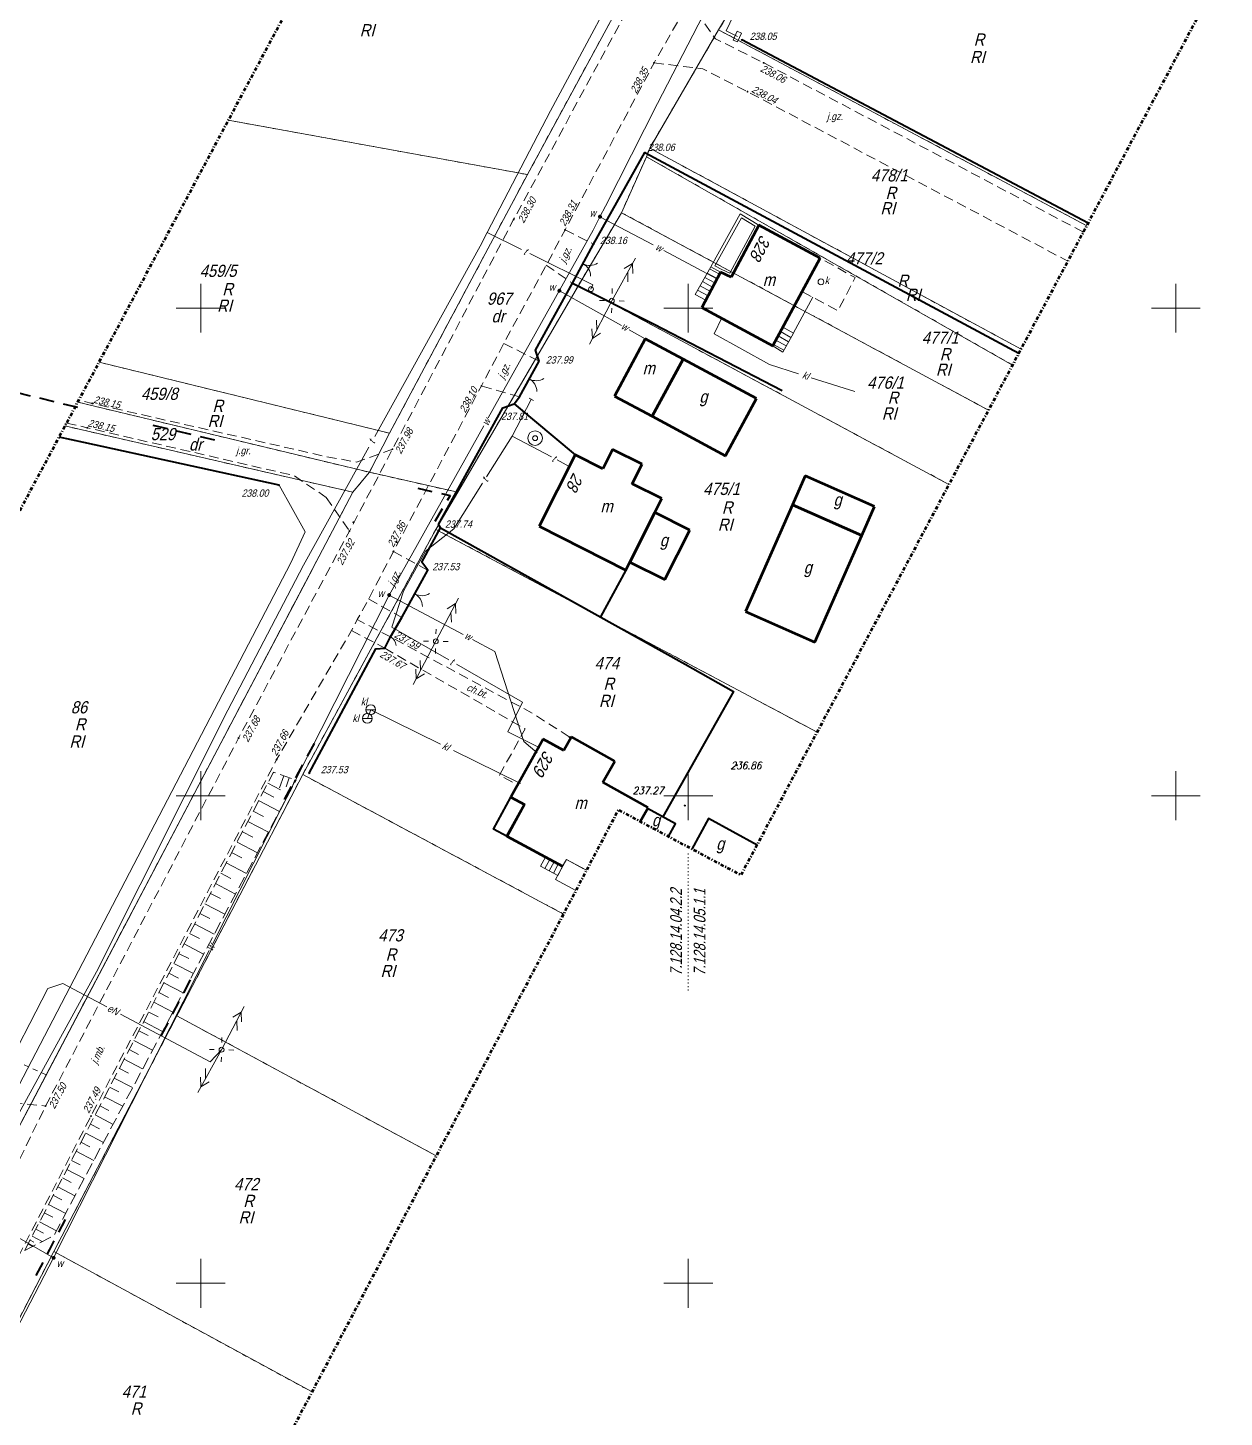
# Model space of a CAD drawing. Extents: x 7449598 to 7450455, y 5563374 to 5564952.
# Drawn here: x 7450332.3 to 7450455, y 5564736.3 to 5564878.7 of the extents above; entities that cross this region are included whole.
import ezdxf
from ezdxf.enums import TextEntityAlignment as Align

# ---------------------------------------------------------------- set-up
doc = ezdxf.new("R2010")
doc.units = 0
doc.header["$MEASUREMENT"] = 0
for name, pattern in [('216-500', [2.5, 1.5, -1]), ('218-500', [1, 0.5, -0.5]), ('420-500', [1.5, 1, -0.5]), ('823-500', [1.75, 1.25, -0.5]), ('DGN Style 1', [0.25741, 0, -0.25741]), ('DGN Style 4', [0.686427, 0.343214, -0.171607, 0, -0.171607])]:
    doc.linetypes.add(name, pattern=pattern)
for name, color, linetype, lineweight in [('20', 252, 'Continuous', 0), ('24', 7, 'Continuous', 0), ('27', 252, 'Continuous', 0), ('40', 252, 'Continuous', 0), ('45', 252, 'Continuous', 0), ('56', 252, 'Continuous', 0), ('EBTPO_354', 7, 'Continuous', 0), ('EBUPP_316', 7, 'Continuous', 0), ('EDZPD_219', 7, 'Continuous', 0), ('EPGPO_216', 7, 'Continuous', 0), ('GULENN', 1, 'Continuous', 13), ('GULTPR', 36, 'Continuous', 13), ('GUPWZA', 7, 'Continuous', 0), ('SDRPK_420', 7, 'Continuous', 0), ('SDRPK_423', 7, 'Continuous', 0), ('SDRPT_450', 7, 'Continuous', 0), ('SZOPO_902', 7, 'Continuous', 0), ('SZOPO_905', 7, 'Continuous', 0), ('UEEPA_510', 7, 'Continuous', 0), ('UEEPO_585', 7, 'Continuous', 0), ('UEETA_515', 7, 'Continuous', 0), ('UGGPA_504', 7, 'Continuous', 0), ('UKKPC_685', 7, 'Continuous', 0), ('UKKPO_582', 7, 'Continuous', 0), ('UTTPC_706', 7, 'Continuous', 0), ('UTTPO_586', 7, 'Continuous', 0), ('UWWPA_907', 7, 'Continuous', 0), ('UWWPO_581', 7, 'Continuous', 0), ('Warstwa 1', 7, 'Continuous', 0), ('Warstwa 24', 7, 'Continuous', 0), ('Warstwa 25', 7, 'Continuous', 0), ('Warstwa 26', 7, 'Continuous', 0), ('Warstwa 28', 7, 'Continuous', 0), ('Warstwa 29', 7, 'Continuous', 0), ('Warstwa 3', 7, 'Continuous', 0), ('Warstwa 31', 7, 'Continuous', 0), ('Warstwa 4', 7, 'Continuous', 0), ('Warstwa 5', 7, 'Continuous', 0), ('Warstwa 51', 7, 'Continuous', 0), ('Warstwa 60', 7, 'Continuous', 0), ('Warstwa 7', 7, 'Continuous', 0), ('Warstwa 8', 7, 'Continuous', 0), ('WUKPS_403', 7, 'Continuous', 0), ('WUKPS_820', 7, 'Continuous', 0), ('WUKPS_823', 7, 'Continuous', 0), ('WUKPS_824', 7, 'Continuous', 0)]:
    doc.layers.add(name, color=color, linetype=linetype, lineweight=lineweight)
doc.styles.add('Style-simplex I 0.26180', font='simplex.shx', dxfattribs={"oblique": 15})
doc.styles.add('Style-WORKING_1250 I 0.26180', font='WORKING_1250.shx', dxfattribs={"oblique": 14.999978})

# ---------------------------------------------------------------- blocks, each defined once
blk = doc.blocks.new('905P')
at = {"layer": 'SZOPO_905', "color": 7, "linetype": 'Continuous', "lineweight": 13}
blk.add_arc((1.05, 0), 1.05, 120, 180, dxfattribs=at)
blk = doc.blocks.new('905_1')
at = {"layer": 'SZOPO_905', "color": 7, "linetype": 'Continuous', "lineweight": 13}
for centre, start, end in [((-1.5, 0), 0, 60), ((1.5, 0), 120, 180)]:
    blk.add_arc(centre, 1.5, start, end, dxfattribs=at)
blk = doc.blocks.new('504')
at = {"layer": 'UGGPA_504', "color": 7, "linetype": 'Continuous', "lineweight": 13, "flags": 128}
blk.add_lwpolyline([(-0.5, 0.25), (0.5, 0.25), (0.5, -0.25), (-0.5, -0.25)], close=True, dxfattribs=at)
blk = doc.blocks.new('WSP_5')
at = {"layer": '56', "linetype": 'Continuous', "lineweight": 0}
blk.add_hatch(color=0, dxfattribs=at).paths.add_polyline_path([(9, 0, 1), (-9, 0, 1)], flags=16)
blk = doc.blocks.new('140_7_1')
at = {"color": 0}
blk.add_circle((0, 0), 50, dxfattribs=at)
blk = doc.blocks.new('140')
at = {"color": 0}
blk.add_circle((0, 0), 50, dxfattribs=at)
blk = doc.blocks.new('510_31')
at = {"layer": 'UEEPA_510', "color": 0, "linetype": 'Continuous', "lineweight": 13, "ltscale": 0.1}
blk.add_circle((0, 0), 25, dxfattribs=at)
blk = doc.blocks.new('515_7')
at = {"layer": 'UEETA_515', "color": 0, "linetype": 'Continuous', "lineweight": 13}
for p, q in [((-125, 0), (-75, 0)), ((0, 75), (0, 125)), ((75, 0), (125, 0)), ((0, -125), (0, -75))]:
    blk.add_line(p, q, dxfattribs=at)
blk = doc.blocks.new('506')
at = {"color": 0, "linetype": 'ByBlock', "lineweight": -2}
blk.add_circle((0, 0), 300, dxfattribs=at)
blk.add_circle((0, 0), 300, dxfattribs=at)
blk = doc.blocks.new('KOLO')
blk.add_hatch(color=0).paths.add_polyline_path([(0, -5), (-1.2941, -4.82963), (-2.5, -4.33013), (-3.53553, -3.53553), (-4.33013, -2.5), (-4.82963, -1.2941), (-5, 0), (-4.82963, 1.2941), (-4.33013, 2.5), (-3.53553, 3.53553), (-2.5, 4.33013), (-1.2941, 4.82963), (0, 5), (1.2941, 4.82963), (2.5, 4.33013), (3.53553, 3.53553), (4.33013, 2.5), (4.82963, 1.2941), (5, 0), (4.82963, -1.2941), (4.33013, -2.5), (3.53553, -3.53553), (2.5, -4.33013), (1.2941, -4.82963)], flags=16)
blk = doc.blocks.new('SUPE04_2')
at = {"color": 0, "flags": 128}
for points in [[(0, 0), (-100, 0)], [(-69.82163, -10), (-87.14214, 0), (-69.82163, 10)]]:
    blk.add_lwpolyline(points, dxfattribs=at)
blk = doc.blocks.new('SUPT01_2')
at = {"color": 0, "flags": 128}
for points in [[(0, 0), (-100, 0)], [(-69.82163, -10), (-87.14214, 0)], [(-67.14214, 0), (-49.82163, 10)]]:
    blk.add_lwpolyline(points, dxfattribs=at)
blk = doc.blocks.new('685_1')
at = {"layer": 'UKKPC_685', "color": 7, "linetype": 'Continuous', "lineweight": 13}
blk.add_line((-0.5, 0), (0.5, 0), dxfattribs=at)
blk.add_circle((0, 0), 0.5, dxfattribs=at)
blk = doc.blocks.new('907')
at = {"layer": 'UWWPA_907', "color": 7, "linetype": 'Continuous', "lineweight": 13}
for radius in [0.75, 0.25]:
    blk.add_circle((0, 0), radius, dxfattribs=at)
blk = doc.blocks.new('701')
at = {"layer": 'UTTPC_706', "color": 7, "linetype": 'Continuous', "lineweight": 13}
blk.add_line((0, -0.25), (0, 0.25), dxfattribs=at)
blk = doc.blocks.new('140_1')
at = {"layer": 'WUKPS_403', "linetype": 'Continuous', "lineweight": 13}
h = blk.add_hatch(color=256, dxfattribs=at)
edge = h.paths.add_edge_path()
edge.add_arc((0, 0), 0.045, 0, 360)
at = {"layer": 'WUKPS_403', "color": 7, "linetype": 'Continuous', "lineweight": 13}
blk.add_circle((0, 0), 0.045, dxfattribs=at)

msp = doc.modelspace()

# ---------------------------------------------------------------- linework, layer by layer
at = {"layer": '20', "color": 7, "linetype": 'Continuous', "lineweight": 40, "ltscale": 0.1, "flags": 128}
msp.add_lwpolyline([(7450381.8, 5564799.86), (7450383.21, 5564799.1), (7450381.43, 5564795.82), (7450380.02, 5564796.58)], close=True, dxfattribs=at)
at = {"layer": '27', "color": 7, "linetype": 'Continuous', "lineweight": 13, "ltscale": 0.1}
for p, q in [((7450384.85, 5564792.78), (7450385.35, 5564793.69)), ((7450385.29, 5564792.54), (7450385.79, 5564793.46)), ((7450385.73, 5564792.31), (7450386.23, 5564793.22)), ((7450386.17, 5564792.07), (7450386.67, 5564792.98)), ((7450386.61, 5564791.83), (7450387.11, 5564792.74))]:
    msp.add_line(p, q, dxfattribs=at)
at = {"layer": '27', "color": 7, "linetype": 'Continuous', "lineweight": 13, "ltscale": 0.1, "flags": 128}
msp.add_lwpolyline([(7450387.11, 5564792.74), (7450385.35, 5564793.69), (7450384.85, 5564792.78), (7450386.61, 5564791.83)], close=True, dxfattribs=at)
at = {"layer": '27', "color": 7, "linetype": 'Continuous', "lineweight": 13, "flags": 128}
msp.add_lwpolyline([(7450389.27, 5564792.51), (7450387.5, 5564793.47), (7450386.39, 5564791.42), (7450388.48, 5564790.28)], dxfattribs=at)
at = {"layer": 'EBTPO_354', "color": 7, "linetype": 'Continuous', "lineweight": 13}
for p, q in [((7450402.19, 5564854.01), (7450403.2, 5564853.47)), ((7450401.45, 5564852.71), (7450402.49, 5564852.14)), ((7450401.69, 5564853.14), (7450402.73, 5564852.59)), ((7450401.94, 5564853.57), (7450402.97, 5564853.03)), ((7450400.7, 5564851.4), (7450401.79, 5564850.82)), ((7450400.94, 5564851.84), (7450402.02, 5564851.26)), ((7450401.2, 5564852.27), (7450402.26, 5564851.7)), ((7450409.21, 5564847.15), (7450410.29, 5564846.55)), ((7450409.44, 5564847.59), (7450410.53, 5564846.99)), ((7450409.75, 5564847.99), (7450410.77, 5564847.43)), ((7450408.73, 5564846.27), (7450409.81, 5564845.68)), ((7450408.97, 5564846.71), (7450410.05, 5564846.12))]:
    msp.add_line(p, q, dxfattribs=at)
at = {"layer": 'EBTPO_354', "color": 7, "linetype": 'Continuous', "lineweight": 13, "flags": 128}
for points in [[(7450402.31, 5564854.21), (7450405.33, 5564859.66), (7450407.24, 5564858.5), (7450404.4, 5564853.18), (7450403.3, 5564853.67)], [(7450402.72, 5564854.33), (7450405.44, 5564859.24), (7450406.84, 5564858.39), (7450404.27, 5564853.57), (7450403.43, 5564853.94)]]:
    msp.add_lwpolyline(points, close=True, dxfattribs=at)
at = {"layer": 'EBUPP_316', "color": 7, "linetype": 'Continuous', "lineweight": 13, "ltscale": 0.1, "flags": 128}
for points in [[(7450403.3, 5564853.67), (7450402.31, 5564854.21), (7450400.7, 5564851.4), (7450401.79, 5564850.82)], [(7450408.6, 5564846.15), (7450409.71, 5564845.47), (7450410.77, 5564847.43), (7450409.68, 5564848.03)]]:
    msp.add_lwpolyline(points, dxfattribs=at)
at = {"layer": 'EBUPP_316', "color": 7, "linetype": 'Continuous', "lineweight": 40, "flags": 128}
for points in [[(7450397.98, 5564795.81), (7450398.69, 5564797.11), (7450395.82, 5564798.67), (7450395.08, 5564797.35)], [(7450407.05, 5564794.94), (7450402.07, 5564797.65), (7450400.37, 5564794.53)]]:
    msp.add_lwpolyline(points, dxfattribs=at)
at = {"layer": 'EDZPD_219', "color": 96, "linetype": 'Continuous', "lineweight": 13}
for p, q in [((7450415.74, 5564899.96), (7450403.11, 5564878.52)), ((7450383.5, 5564863.69), (7450398.01, 5564890.45)), ((7450396.04, 5564866.41), (7450403.11, 5564878.52)), ((7450403.11, 5564878.52), (7450440.85, 5564858.44)), ((7450352.83, 5564869.26), (7450383.5, 5564863.69)), ((7450395.7, 5564865.52), (7450393.16, 5564859.78)), ((7450396.04, 5564866.41), (7450395.7, 5564865.52)), ((7450433.25, 5564844.16), (7450395.7, 5564865.52)), ((7450396.04, 5564866.41), (7450434.12, 5564845.78)), ((7450383.5, 5564863.69), (7450369.37, 5564837.17)), ((7450388.73, 5564852.31), (7450393.16, 5564859.78)), ((7450430.79, 5564839.53), (7450393.16, 5564859.78)), ((7450376.35, 5564831.11), (7450388.73, 5564852.31)), ((7450426.73, 5564831.91), (7450388.73, 5564852.31)), ((7450369.37, 5564837.17), (7450339.58, 5564844.45)), ((7450367.3, 5564833.16), (7450337.39, 5564840.35)), ((7450365.6, 5564831.12), (7450336.08, 5564837.91)), ((7450367.3, 5564833.16), (7450369.37, 5564837.17)), ((7450367.3, 5564833.16), (7450365.6, 5564831.12)), ((7450376.35, 5564831.11), (7450367.3, 5564833.16)), ((7450365.6, 5564831.12), (7450318.48, 5564741.58)), ((7450374.12, 5564827.31), (7450376.35, 5564831.11)), ((7450374.12, 5564827.31), (7450360.46, 5564802.17)), ((7450374.12, 5564827.31), (7450413.21, 5564806.51)), ((7450360.46, 5564802.17), (7450347.56, 5564777.43)), ((7450387.21, 5564787.86), (7450360.46, 5564802.17)), ((7450347.56, 5564777.43), (7450334.94, 5564753.25)), ((7450374.16, 5564763.06), (7450347.56, 5564777.43)), ((7450334.94, 5564753.25), (7450322.38, 5564728.94)), ((7450361.42, 5564738.86), (7450334.94, 5564753.25))]:
    msp.add_line(p, q, dxfattribs=at)
at = {"layer": 'EDZPD_219', "color": 96, "linetype": 'Continuous', "lineweight": 13, "ltscale": 0.1}
msp.add_line((7450396.04, 5564866.41), (7450395.7, 5564865.52), dxfattribs=at)
at = {"layer": 'EDZPD_219', "color": 96, "linetype": 'Continuous', "lineweight": 0, "ltscale": 0.1}
for p, q in [((7450334.17, 5564771.39), (7450361.52, 5564823.37)), ((7450370.69, 5564820.99), (7450360.46, 5564802.17)), ((7450347.56, 5564777.43), (7450360.46, 5564802.17)), ((7450334.94, 5564753.25), (7450347.56, 5564777.43)), ((7450323.74, 5564751.57), (7450334.17, 5564771.39))]:
    msp.add_line(p, q, dxfattribs=at)
at = {"layer": 'EPGPO_216', "color": 96, "linetype": '216-500', "lineweight": 40, "flags": 128}
for points in [[(7450316.46, 5564844.87), (7450337.75, 5564839.75)], [(7450345.09, 5564837.99), (7450352.08, 5564836.31)], [(7450372.25, 5564831.53), (7450375.57, 5564830.77), (7450373.68, 5564827.56)], [(7450361.62, 5564805.36), (7450360.02, 5564802.4), (7450358.34, 5564799.18)], [(7450348.93, 5564781.13), (7450347.12, 5564777.66), (7450345.64, 5564774.83)], [(7450336.1, 5564756.56), (7450334.5, 5564753.48), (7450332.83, 5564750.25)]]:
    msp.add_lwpolyline(points, dxfattribs=at)
at = {"layer": 'SDRPK_420', "color": 7, "linetype": '420-500', "lineweight": 13}
for p, q in [((7450387.36, 5564858.01), (7450390.29, 5564856.56)), ((7450385.44, 5564854.41), (7450388.11, 5564852.55)), ((7450381.08, 5564846.38), (7450384.69, 5564844.56)), ((7450382.69, 5564840.9), (7450378.79, 5564842.02)), ((7450362.88, 5564830.58), (7450365.25, 5564827.13)), ((7450369.76, 5564825.03), (7450373.28, 5564823.11)), ((7450367.21, 5564820.17), (7450370.64, 5564818.26)), ((7450365.47, 5564816.94), (7450368.88, 5564815.12)), ((7450369.47, 5564816.28), (7450366.06, 5564818.06)), ((7450330.71, 5564768.53), (7450334.1, 5564768.18))]:
    msp.add_line(p, q, dxfattribs=at)
at = {"layer": 'SDRPK_420', "color": 7, "linetype": '420-500', "lineweight": 13, "flags": 128}
for points in [[(7450394.34, 5564881.65), (7450382.09, 5564859.07), (7450369.67, 5564835.53), (7450365.25, 5564827.13), (7450353.89, 5564805.91), (7450334.1, 5564768.18), (7450331.39, 5564762.65), (7450311.84, 5564725.33), (7450298.48, 5564699.85)], [(7450302.54, 5564698.4), (7450311.84, 5564715.28), (7450316.06, 5564723.23), (7450338.75, 5564767.15), (7450357.78, 5564803.7), (7450365.47, 5564816.94), (7450366.06, 5564818.06), (7450367.21, 5564820.17), (7450369.76, 5564825.03), (7450378.79, 5564842.02), (7450381.08, 5564846.38), (7450385.44, 5564854.41), (7450387.36, 5564858.01), (7450396.49, 5564875.14), (7450400.07, 5564881.37)], [(7450440.51, 5564857.79), (7450407.72, 5564875.15), (7450402.79, 5564877.61), (7450400.07, 5564881.37)], [(7450396.49, 5564875.14), (7450401.48, 5564874.53), (7450406.07, 5564872.19), (7450438.92, 5564854.81)], [(7450411.7, 5564851.67), (7450415.35, 5564849.73), (7450417.11, 5564853.12), (7450413.51, 5564855.11)], [(7450369.67, 5564835.53), (7450365.98, 5564834.21), (7450362.73, 5564834.8), (7450338.88, 5564840.22), (7450337.49, 5564840.54)], [(7450336.24, 5564838.21), (7450338.37, 5564837.72), (7450359.54, 5564832.83), (7450362.88, 5564830.58)], [(7450387.79, 5564806.03), (7450384.08, 5564808.41), (7450369.47, 5564816.28)], [(7450368.88, 5564815.12), (7450383.26, 5564806.85), (7450380.65, 5564802.12), (7450382.49, 5564801.09)]]:
    msp.add_lwpolyline(points, dxfattribs=at)
at = {"layer": 'SDRPK_423', "color": 7, "linetype": 'Continuous', "lineweight": 13, "ltscale": 0.01}
msp.add_line((7450412.77, 5564851.11), (7450410.79, 5564847.45), dxfattribs=at)
at = {"layer": 'SDRPT_450', "color": 7, "linetype": 'Continuous', "lineweight": 13}
msp.add_line((7450359.25, 5564823.88), (7450330.5, 5564768.63), dxfattribs=at)
at = {"layer": 'SDRPT_450', "color": 7, "linetype": 'Continuous', "lineweight": 13, "flags": 128}
msp.add_lwpolyline([(7450358.05, 5564831.83), (7450360.72, 5564827.04), (7450359.25, 5564823.88)], dxfattribs=at)
at = {"layer": 'SZOPO_902', "color": 7, "linetype": 'Continuous', "lineweight": 40}
for p, q in [((7450441.01, 5564858.72), (7450405.48, 5564877.49)), ((7450388.11, 5564852.55), (7450390.29, 5564856.56)), ((7450382.69, 5564840.9), (7450384.69, 5564844.56)), ((7450382.16, 5564840.19), (7450388.39, 5564834.95)), ((7450374.6, 5564827.47), (7450399.68, 5564813.49)), ((7450370.64, 5564818.26), (7450373.28, 5564823.11)), ((7450393.6, 5564823.14), (7450390.99, 5564818.33)), ((7450369.47, 5564816.28), (7450370.64, 5564818.26))]:
    msp.add_line(p, q, dxfattribs=at)
at = {"layer": 'SZOPO_902', "color": 7, "linetype": 'Continuous', "lineweight": 40, "flags": 128}
for points in [[(7450390.29, 5564856.56), (7450395.55, 5564865.94), (7450433.91, 5564845.39)], [(7450384.69, 5564844.56), (7450384.34, 5564845.67), (7450388.11, 5564852.55)], [(7450374.37, 5564827.81), (7450380.98, 5564839.76), (7450382.16, 5564840.19), (7450382.69, 5564840.9)], [(7450358.05, 5564831.83), (7450338.03, 5564836.2), (7450335.47, 5564836.76)], [(7450373.28, 5564823.11), (7450372.69, 5564823.93), (7450374.6, 5564827.47), (7450374.37, 5564827.81)], [(7450361.12, 5564802.3), (7450367.96, 5564815.05), (7450368.88, 5564815.12), (7450369.47, 5564816.28)]]:
    msp.add_lwpolyline(points, dxfattribs=at)
at = {"layer": 'UEEPO_585', "color": 1, "linetype": 'Continuous', "lineweight": 13, "flags": 128}
for points in [[(7450317.8, 5564776.57), (7450329.41, 5564770.72), (7450334.34, 5564780.22), (7450335.86, 5564780.75), (7450340.36, 5564778.35)], [(7450341.79, 5564777.59), (7450350.96, 5564772.7), (7450352.14, 5564773.95)]]:
    msp.add_lwpolyline(points, dxfattribs=at)
at = {"layer": 'UKKPO_582', "color": 36, "linetype": 'Continuous', "lineweight": 13, "flags": 128}
for points in [[(7450403.45, 5564849), (7450402.64, 5564847.35), (7450408.34, 5564844.2), (7450411.3, 5564843.27)], [(7450412.59, 5564842.86), (7450417.08, 5564841.45)], [(7450367.09, 5564807.93), (7450367.44, 5564808.82), (7450374.6, 5564805.28)], [(7450375.92, 5564804.63), (7450382.78, 5564801.24)]]:
    msp.add_lwpolyline(points, dxfattribs=at)
at = {"layer": 'UTTPO_586', "color": 30, "linetype": 'Continuous', "lineweight": 13}
for p, q in [((7450381.93, 5564836.86), (7450385.97, 5564834.73)), ((7450386.54, 5564834.43), (7450387.8, 5564833.77))]:
    msp.add_line(p, q, dxfattribs=at)
at = {"layer": 'UTTPO_586', "color": 30, "linetype": 'Continuous', "lineweight": 13, "ltscale": 0.01, "flags": 128}
for points in [[(7450399.11, 5564895.13), (7450395.33, 5564887.89), (7450385.88, 5564870.22), (7450379.37, 5564857.75)], [(7450379.37, 5564857.75), (7450378.65, 5564856.33), (7450367.87, 5564836.84)], [(7450379.37, 5564857.75), (7450382.9, 5564856)], [(7450383.75, 5564855.58), (7450390.22, 5564852.39), (7450390.02, 5564851.94)], [(7450367.25, 5564835.73), (7450360.55, 5564823.62)]]:
    msp.add_lwpolyline(points, dxfattribs=at)
at = {"layer": 'UTTPO_586', "color": 30, "linetype": 'Continuous', "lineweight": 13, "flags": 128}
for points in [[(7450379.31, 5564832.7), (7450381.93, 5564836.86), (7450383.89, 5564840.63)], [(7450370.79, 5564820.97), (7450373.04, 5564825.06), (7450375.97, 5564827.37), (7450378.9, 5564832.05)], [(7450360.55, 5564823.62), (7450352.77, 5564808.76), (7450339.31, 5564781.93), (7450328.98, 5564763.17), (7450321.41, 5564748.55)], [(7450370.79, 5564820.97), (7450369.61, 5564817.29), (7450375.43, 5564813.94)], [(7450376.22, 5564813.49), (7450383.01, 5564809.58), (7450381.51, 5564806.55), (7450384.76, 5564804.89)]]:
    msp.add_lwpolyline(points, dxfattribs=at)
at = {"layer": 'UWWPO_581', "color": 5, "linetype": 'Continuous', "lineweight": 13}
for p, q in [((7450390.94, 5564859.37), (7450396.39, 5564856.48)), ((7450397.48, 5564855.9), (7450402.93, 5564853.01)), ((7450393.14, 5564848.22), (7450386.78, 5564851.78)), ((7450395.59, 5564846.85), (7450393.93, 5564847.78)), ((7450376.93, 5564816.52), (7450369.33, 5564820.56)), ((7450380.17, 5564814.79), (7450377.86, 5564816.02)), ((7450383.15, 5564805.55), (7450380.17, 5564814.79)), ((7450384.49, 5564804.38), (7450383.15, 5564805.55))]:
    msp.add_line(p, q, dxfattribs=at)
at = {"layer": 'UWWPO_581', "color": 5, "linetype": 'Continuous', "lineweight": 13, "flags": 128}
for points in [[(7450410.34, 5564897.4), (7450406.98, 5564890.96), (7450402.02, 5564881.01), (7450396.83, 5564870.97), (7450391.5, 5564860.45), (7450390.94, 5564859.37), (7450390.26, 5564857.99)], [(7450379.49, 5564838.75), (7450390.26, 5564857.99)], [(7450369.33, 5564820.57), (7450379.04, 5564837.93)], [(7450351.21, 5564784.78), (7450369.33, 5564820.57)], [(7450321.89, 5564760.11), (7450334.92, 5564752.61), (7450350.88, 5564784.13)], [(7450334.91, 5564752.61), (7450325.31, 5564734.14)]]:
    msp.add_lwpolyline(points, dxfattribs=at)
at = {"layer": 'Warstwa 29', "color": 96, "linetype": '218-500', "lineweight": 13}
for p, q in [((7450415.74, 5564899.96), (7450403.11, 5564878.52)), ((7450383.5, 5564863.69), (7450398.01, 5564890.45)), ((7450403.11, 5564878.52), (7450396.04, 5564866.41)), ((7450440.85, 5564858.44), (7450403.11, 5564878.52)), ((7450383.5, 5564863.69), (7450352.83, 5564869.26)), ((7450395.7, 5564865.52), (7450393.16, 5564859.78)), ((7450396.04, 5564866.41), (7450395.7, 5564865.52)), ((7450433.25, 5564844.16), (7450395.7, 5564865.52)), ((7450434.12, 5564845.78), (7450396.04, 5564866.41)), ((7450369.37, 5564837.17), (7450383.5, 5564863.69)), ((7450393.16, 5564859.78), (7450388.73, 5564852.31)), ((7450393.16, 5564859.78), (7450430.79, 5564839.53)), ((7450388.73, 5564852.31), (7450376.35, 5564831.11)), ((7450388.73, 5564852.31), (7450426.73, 5564831.91)), ((7450369.37, 5564837.17), (7450339.58, 5564844.45)), ((7450337.39, 5564840.35), (7450367.3, 5564833.16)), ((7450365.6, 5564831.12), (7450336.08, 5564837.91)), ((7450367.3, 5564833.16), (7450369.37, 5564837.17)), ((7450365.6, 5564831.12), (7450367.3, 5564833.16)), ((7450367.3, 5564833.16), (7450376.35, 5564831.11)), ((7450334.17, 5564771.39), (7450365.6, 5564831.12)), ((7450376.35, 5564831.11), (7450374.12, 5564827.31)), ((7450374.12, 5564827.31), (7450360.46, 5564802.17)), ((7450413.21, 5564806.51), (7450374.12, 5564827.31)), ((7450360.46, 5564802.17), (7450347.56, 5564777.43)), ((7450360.46, 5564802.17), (7450387.21, 5564787.86)), ((7450334.17, 5564771.39), (7450306.99, 5564783.45)), ((7450347.56, 5564777.43), (7450334.94, 5564753.25)), ((7450347.56, 5564777.43), (7450374.16, 5564763.06)), ((7450323.74, 5564751.57), (7450334.17, 5564771.39)), ((7450334.94, 5564753.25), (7450322.38, 5564728.94)), ((7450334.94, 5564753.25), (7450361.42, 5564738.86))]:
    msp.add_line(p, q, dxfattribs=at)
at = {"layer": 'Warstwa 3', "color": 7, "linetype": 'Continuous', "lineweight": 53}
for p, q in [((7450407.24, 5564858.5), (7450404.4, 5564853.18)), ((7450413.51, 5564855.11), (7450407.24, 5564858.5)), ((7450408.66, 5564846.14), (7450413.51, 5564855.11)), ((7450403.3, 5564853.67), (7450401.4, 5564850.07)), ((7450404.4, 5564853.18), (7450403.3, 5564853.67)), ((7450401.4, 5564850.07), (7450408.66, 5564846.14)), ((7450395.59, 5564846.85), (7450392.43, 5564840.98)), ((7450399.46, 5564844.77), (7450395.59, 5564846.85)), ((7450396.29, 5564838.9), (7450399.46, 5564844.77)), ((7450399.46, 5564844.77), (7450396.29, 5564838.9)), ((7450406.99, 5564840.71), (7450399.46, 5564844.77)), ((7450392.43, 5564840.98), (7450396.29, 5564838.9)), ((7450403.82, 5564834.84), (7450406.99, 5564840.71)), ((7450396.29, 5564838.9), (7450403.82, 5564834.84)), ((7450392.21, 5564835.51), (7450391.22, 5564833.53)), ((7450395.26, 5564833.98), (7450392.21, 5564835.51)), ((7450388.39, 5564834.95), (7450384.7, 5564827.62)), ((7450391.22, 5564833.53), (7450388.39, 5564834.95)), ((7450394.26, 5564831.99), (7450395.26, 5564833.98)), ((7450411.98, 5564832.78), (7450410.67, 5564829.82)), ((7450419.1, 5564829.65), (7450411.98, 5564832.78)), ((7450397.29, 5564830.47), (7450394.26, 5564831.99)), ((7450396.56, 5564829.02), (7450397.29, 5564830.47)), ((7450410.67, 5564829.82), (7450405.87, 5564818.87)), ((7450410.67, 5564829.82), (7450417.8, 5564826.69)), ((7450417.8, 5564826.69), (7450410.67, 5564829.82)), ((7450396.56, 5564829.02), (7450394.01, 5564823.95)), ((7450394.01, 5564823.95), (7450396.56, 5564829.02)), ((7450400.15, 5564827.21), (7450396.56, 5564829.02)), ((7450417.8, 5564826.69), (7450419.1, 5564829.65)), ((7450384.7, 5564827.62), (7450393.6, 5564823.14)), ((7450397.59, 5564822.15), (7450400.15, 5564827.21)), ((7450412.99, 5564815.73), (7450417.8, 5564826.69)), ((7450393.6, 5564823.14), (7450394.01, 5564823.95)), ((7450394.01, 5564823.95), (7450397.59, 5564822.15)), ((7450405.87, 5564818.87), (7450412.99, 5564815.73)), ((7450385.12, 5564805.8), (7450381.8, 5564799.86)), ((7450387.22, 5564804.63), (7450385.12, 5564805.8)), ((7450388.01, 5564806.04), (7450387.22, 5564804.63)), ((7450392.46, 5564803.55), (7450388.01, 5564806.04)), ((7450391.24, 5564801.37), (7450392.46, 5564803.55)), ((7450395.88, 5564798.78), (7450391.24, 5564801.37)), ((7450381.8, 5564799.86), (7450383.2, 5564799.08)), ((7450383.2, 5564799.08), (7450381.39, 5564795.84)), ((7450395.08, 5564797.35), (7450395.88, 5564798.78)), ((7450381.39, 5564795.84), (7450387.11, 5564792.77))]:
    msp.add_line(p, q, dxfattribs=at)
at = {"layer": 'Warstwa 3', "color": 7, "linetype": 'Continuous', "lineweight": 13}
for p, q in [((7450387.11, 5564792.77), (7450387.5, 5564793.47)), ((7450387.5, 5564793.47), (7450389.57, 5564792.35))]:
    msp.add_line(p, q, dxfattribs=at)
at = {"layer": 'Warstwa 31', "color": 1, "linetype": 'Continuous', "lineweight": 13}
for p, q in [((7450404.96, 5564880.72), (7450403.88, 5564878.44)), ((7450403.88, 5564878.44), (7450405.03, 5564877.84)), ((7450403.88, 5564878.44), (7450405.03, 5564877.84)), ((7450403.88, 5564878.44), (7450405.03, 5564877.84))]:
    msp.add_line(p, q, dxfattribs=at)
at = {"layer": 'Warstwa 5', "color": 7, "linetype": 'Continuous', "lineweight": 40, "flags": 128}
msp.add_lwpolyline([(7450388.11, 5564852.55), (7450396.42, 5564848.38), (7450409.63, 5564841.55)], dxfattribs=at)
at = {"layer": 'Warstwa 51', "color": 7, "linetype": 'DGN Style 1', "lineweight": 13}
msp.add_line((7450400, 5564794.06), (7450400, 5564779.86), dxfattribs=at)
at = {"layer": 'Warstwa 60', "color": 7, "linetype": 'Continuous', "lineweight": 13}
for p, q in [((7450350, 5564847.5), (7450350, 5564852.5)), ((7450400, 5564847.5), (7450400, 5564852.5)), ((7450450, 5564847.5), (7450450, 5564852.5)), ((7450347.5, 5564850), (7450352.5, 5564850)), ((7450397.5, 5564850), (7450400, 5564850)), ((7450397.5, 5564850), (7450402.5, 5564850)), ((7450400, 5564850), (7450402.5, 5564850)), ((7450447.5, 5564850), (7450452.5, 5564850)), ((7450350, 5564797.5), (7450350, 5564802.5)), ((7450400, 5564797.5), (7450400, 5564802.5)), ((7450450, 5564797.5), (7450450, 5564802.5)), ((7450347.5, 5564800), (7450352.5, 5564800)), ((7450397.5, 5564800), (7450400, 5564800)), ((7450397.5, 5564800), (7450402.5, 5564800)), ((7450400, 5564800), (7450402.5, 5564800)), ((7450447.5, 5564800), (7450452.5, 5564800)), ((7450350, 5564750), (7450350, 5564752.5)), ((7450350, 5564747.5), (7450350, 5564752.5)), ((7450400, 5564747.5), (7450400, 5564752.5)), ((7450347.5, 5564750), (7450352.5, 5564750)), ((7450350, 5564747.5), (7450350, 5564750)), ((7450397.5, 5564750), (7450402.5, 5564750))]:
    msp.add_line(p, q, dxfattribs=at)
at = {"layer": 'Warstwa 7', "color": 7, "linetype": 'Continuous', "lineweight": 40, "flags": 128}
msp.add_lwpolyline([(7450399.68, 5564813.49), (7450404.64, 5564810.69), (7450397.39, 5564797.82)], dxfattribs=at)
at = {"layer": 'Warstwa 8', "color": 7, "linetype": 'DGN Style 4', "lineweight": 53, "flags": 128}
msp.add_lwpolyline([(7450242.25, 5564757.19), (7450281.76, 5564736.22), (7450381.95, 5564923.76), (7450454.95, 5564884.92), (7450405.4, 5564791.85), (7450392.83, 5564798.55), (7450342.94, 5564703.75), (7450227.05, 5564484.37), (7450154.83, 5564348.79), (7449690.29, 5563497.19), (7449618.91, 5563522.75), (7449629.01, 5563547.14), (7449943.26, 5564118.2), (7449916.28, 5564132.94), (7449953.15, 5564197.69), (7449979.3, 5564183.67), (7450084.83, 5564375.48), (7450052.49, 5564392.85)], close=True, dxfattribs=at)
at = {"layer": 'WUKPS_820', "color": 7, "linetype": 'Continuous', "lineweight": 13}
for p, q in [((7450358.17, 5564800.61), (7450356.87, 5564801.28)), ((7450357.43, 5564802.34), (7450357.46, 5564802.32)), ((7450358.08, 5564800.82), (7450358.51, 5564802.03)), ((7450359.08, 5564801.83), (7450358.75, 5564800.9)), ((7450359.31, 5564800.71), (7450359.64, 5564801.63)), ((7450356.42, 5564800.42), (7450357.49, 5564799.86)), ((7450355.39, 5564798.42), (7450356.45, 5564797.87)), ((7450358.07, 5564798.38), (7450355.94, 5564799.49)), ((7450356.95, 5564796.26), (7450354.83, 5564797.36)), ((7450354.28, 5564796.3), (7450355.33, 5564795.75)), ((7450353.17, 5564794.17), (7450354.22, 5564793.63)), ((7450355.82, 5564794.14), (7450353.73, 5564795.23)), ((7450354.7, 5564792.03), (7450352.62, 5564793.11)), ((7450352.07, 5564792.04), (7450353.1, 5564791.51)), ((7450351, 5564789.98), (7450352.02, 5564789.45)), ((7450353.57, 5564789.91), (7450351.51, 5564790.98)), ((7450352.48, 5564787.86), (7450350.44, 5564788.92)), ((7450349.92, 5564787.92), (7450350.94, 5564787.4)), ((7450348.85, 5564785.86), (7450349.86, 5564785.34)), ((7450351.39, 5564785.81), (7450349.37, 5564786.86)), ((7450350.3, 5564783.76), (7450348.3, 5564784.8)), ((7450349.25, 5564781.78), (7450347.26, 5564782.81)), ((7450347.78, 5564783.8), (7450348.78, 5564783.29)), ((7450346.74, 5564781.81), (7450347.73, 5564781.3)), ((7450348.19, 5564779.79), (7450346.23, 5564780.81)), ((7450347.14, 5564777.81), (7450345.19, 5564778.82)), ((7450345.71, 5564779.82), (7450346.69, 5564779.31)), ((7450344.67, 5564777.82), (7450345.64, 5564777.32)), ((7450343.67, 5564775.9), (7450344.63, 5564775.4)), ((7450346.08, 5564775.82), (7450344.15, 5564776.83)), ((7450345.06, 5564773.91), (7450343.15, 5564774.9)), ((7450344.04, 5564771.99), (7450342.15, 5564772.97)), ((7450342.67, 5564773.97), (7450343.62, 5564773.47)), ((7450341.66, 5564772.04), (7450342.61, 5564771.55)), ((7450340.66, 5564770.12), (7450341.59, 5564769.63)), ((7450343.02, 5564770.07), (7450341.14, 5564771.05)), ((7450342, 5564768.15), (7450340.14, 5564769.12)), ((7450341.02, 5564766.3), (7450339.17, 5564767.26)), ((7450339.66, 5564768.19), (7450340.58, 5564767.71)), ((7450338.69, 5564766.33), (7450339.61, 5564765.85)), ((7450337.72, 5564764.47), (7450338.63, 5564763.99)), ((7450340.03, 5564764.45), (7450338.21, 5564765.4)), ((7450339.05, 5564762.6), (7450337.24, 5564763.54)), ((7450338.06, 5564760.75), (7450336.27, 5564761.68)), ((7450336.75, 5564762.61), (7450337.65, 5564762.14)), ((7450335.82, 5564760.81), (7450336.71, 5564760.35)), ((7450334.89, 5564759.02), (7450335.77, 5564758.56)), ((7450337.11, 5564758.96), (7450335.34, 5564759.88)), ((7450333.95, 5564757.22), (7450334.83, 5564756.77)), ((7450336.16, 5564757.17), (7450334.4, 5564758.09)), ((7450335.21, 5564755.39), (7450333.47, 5564756.29)), ((7450332.5, 5564754.43), (7450332.89, 5564754.23)), ((7450333.76, 5564754.28), (7450332.71, 5564754.83)), ((7450333.09, 5564755.56), (7450333.88, 5564755.15)), ((7450332.77, 5564753.79), (7450332.3, 5564754.03))]:
    msp.add_line(p, q, dxfattribs=at)
at = {"layer": 'WUKPS_823', "color": 7, "linetype": '823-500', "lineweight": 13, "flags": 128}
msp.add_lwpolyline([(7450331.95, 5564753.37), (7450357.46, 5564802.41), (7450359.78, 5564801.58)], dxfattribs=at)
at = {"layer": 'WUKPS_824', "color": 7, "linetype": '823-500', "lineweight": 13, "flags": 128}
msp.add_lwpolyline([(7450331.95, 5564753.37), (7450334.94, 5564754.88), (7450359.78, 5564801.58)], dxfattribs=at)

# ---------------------------------------------------------------- block references
at = {"color": 7, "xscale": 0.001, "yscale": 0.001, "zscale": 0.001}
for name, p in [('140', (7450365.67, 5564828.04)), ('140_7_1', (7450370.08, 5564826.01)), ('140', (7450370.08, 5564826.01)), ('140_7_1', (7450404.99, 5564803.12)), ('140', (7450404.99, 5564803.12)), ('140_7_1', (7450361.17, 5564802.33)), ('140', (7450361.17, 5564802.33)), ('140_7_1', (7450399.64, 5564798.98)), ('140', (7450399.64, 5564798.98))]:
    msp.add_blockref(name, p, dxfattribs=at)
at = {"layer": '56', "color": 7, "linetype": 'Continuous', "lineweight": 0, "ltscale": 0.1, "xscale": 0.0100011, "yscale": 0.0100011, "zscale": 0.0100011}
for p, rotation in [((7450387.79, 5564806.02), 0.066276), ((7450334.91, 5564752.61), 0.06627900000000002)]:
    msp.add_blockref('WSP_5', p, dxfattribs=dict(at, rotation=rotation))
at = {"layer": 'GULENN', "color": 1, "lineweight": 13, "ltscale": 0.1, "zscale": 0.05}
for p, xscale, yscale, rotation in [((7450392.16, 5564850.75), 0.04999999999999999, 0.04999999999999999, 240.8887190099088), ((7450392.16, 5564850.75), 0.05000000000000002, 0.05000000000000002, 62.77384600497911), ((7450374.11, 5564815.83), 0.05, 0.05, 242.4325816511791), ((7450374.11, 5564815.83), 0.05000000000000002, 0.05000000000000002, 62.37493897370106), ((7450352.13, 5564773.95), 0.04999999999999999, 0.04999999999999999, 242.3110262516217), ((7450352.13, 5564773.95), 0.05000000000000002, 0.05000000000000002, 60.89707805590615)]:
    msp.add_blockref('SUPE04_2', p, dxfattribs=dict(at, xscale=xscale, yscale=yscale, rotation=rotation))
at = {"layer": 'GULTPR', "color": 30, "lineweight": 13, "ltscale": 0.1, "zscale": 0.05}
for p, xscale, yscale, rotation in [((7450392.16, 5564850.75), 0.04999999999999999, 0.04999999999999999, 240.8887190080452), ((7450392.16, 5564850.75), 0.04999999999999998, 0.04999999999999998, 62.77384601350543), ((7450374.11, 5564815.83), 0.05, 0.05, 242.4325816493154), ((7450374.11, 5564815.83), 0.04999999999999999, 0.04999999999999999, 62.37493898222738), ((7450352.13, 5564773.95), 0.05, 0.05, 242.3110262497581), ((7450352.13, 5564773.95), 0.04999999999999998, 0.04999999999999998, 60.89707806443247)]:
    msp.add_blockref('SUPT01_2', p, dxfattribs=dict(at, xscale=xscale, yscale=yscale, rotation=rotation))
at = {"layer": 'GUPWZA', "color": 7, "lineweight": 0, "ltscale": 0.1, "xscale": 0.04000000000000001, "yscale": 0.04000000000000001, "zscale": 0.04000000000000001, "rotation": 90}
for p in [(7450390.94, 5564859.37), (7450386.78, 5564851.78), (7450369.33, 5564820.57), (7450334.92, 5564752.61)]:
    msp.add_blockref('KOLO', p, dxfattribs=at)
at = {"layer": 'SZOPO_905', "color": 7, "linetype": 'Continuous', "lineweight": 13}
for name, p, rotation in [('905_1', (7450389.2, 5564854.55), 241.4696882510015), ('905_1', (7450383.69, 5564842.73), 241.3456859380728), ('905_1', (7450371.96, 5564820.69), 241.4392259325853), ('905P', (7450369.47, 5564816.28), 243.0411695968352)]:
    msp.add_blockref(name, p, dxfattribs=dict(at, rotation=rotation))
at = {"layer": 'UEEPA_510', "color": 7, "linetype": 'Continuous', "lineweight": 13, "ltscale": 0.01, "xscale": 0.01, "yscale": 0.01, "zscale": 0.01}
for p in [(7450390.02, 5564851.94), (7450392.16, 5564850.75), (7450374.11, 5564815.83), (7450352.14, 5564773.95)]:
    msp.add_blockref('510_31', p, dxfattribs=at)
at = {"layer": 'UEETA_515', "color": 7, "linetype": 'Continuous', "lineweight": 13, "ltscale": 0.1, "xscale": 0.01, "yscale": 0.01, "zscale": 0.01, "rotation": 358.668399}
for p in [(7450392.16, 5564850.75), (7450374.11, 5564815.83), (7450352.14, 5564773.95)]:
    msp.add_blockref('515_7', p, dxfattribs=at)
at = {"layer": 'UGGPA_504', "color": 7, "linetype": 'Continuous', "lineweight": 13, "rotation": 66.47647459522395}
msp.add_blockref('504', (7450405.03, 5564877.84), dxfattribs=at)
at = {"layer": 'UKKPC_685', "color": 7, "linetype": 'Continuous', "lineweight": 13}
for p in [(7450367.09, 5564807.93), (7450367.44, 5564808.82)]:
    msp.add_blockref('685_1', p, dxfattribs=at)
at = {"layer": 'UKKPO_582', "color": 36, "linetype": 'Continuous', "lineweight": 13, "xscale": 0.001, "yscale": 0.001, "zscale": 0.001}
msp.add_blockref('506', (7450413.6, 5564852.68), dxfattribs=at)
at = {"layer": 'UTTPC_706', "color": 7, "linetype": 'Continuous', "lineweight": 13, "rotation": 242.7814302892059}
msp.add_blockref('701', (7450383.89, 5564840.63), dxfattribs=at)
at = {"layer": 'UWWPA_907', "color": 7, "linetype": 'Continuous', "lineweight": 13}
msp.add_blockref('907', (7450384.29, 5564836.66), dxfattribs=at)
at = {"layer": 'WUKPS_403', "color": 7, "linetype": 'Continuous', "lineweight": 13}
for p, rotation in [((7450405.48, 5564877.49), 332.118424293055), ((7450396.49, 5564875.14), 62.31893843233362), ((7450407.72, 5564875.15), 63.516696074938), ((7450406.07, 5564872.19), 332.0972037450163), ((7450395.55, 5564865.94), 331.8193423462149), ((7450387.36, 5564858.01), 61.51948269558071), ((7450390.29, 5564856.56), 61.94313965897817), ((7450338.88, 5564840.22), 61.83789659177147), ((7450338.37, 5564837.72), 347.1967722779446), ((7450369.67, 5564835.53), 62.00984208146185), ((7450358.05, 5564831.83), 61.83789659177147), ((7450365.25, 5564827.13), 62.00984208146185), ((7450374.6, 5564827.47), 346.9935240017854), ((7450369.76, 5564825.03), 331.6665024557224), ((7450369.47, 5564816.28), 330.0921378645826), ((7450357.78, 5564803.7), 61.83789659177147), ((7450361.12, 5564802.3), 62.4959617245263), ((7450338.75, 5564767.15), 62.32225731275052)]:
    msp.add_blockref('140_1', p, dxfattribs=dict(at, rotation=rotation))
for p in [(7450382.09, 5564859.07), (7450384.69, 5564844.56), (7450378.79, 5564842.02), (7450380.98, 5564839.76), (7450373.28, 5564823.11), (7450368.88, 5564815.12), (7450353.89, 5564805.91), (7450334.1, 5564768.18)]:
    msp.add_blockref('140_1', p, dxfattribs=at)

# ---------------------------------------------------------------- texts
at = {"layer": '24', "color": 36, "lineweight": 13, "style": 'Style-WORKING_1250 I 0.26180', "oblique": 15, "width": 0.900007}
msp.add_text('kl', height=0.75, rotation=333.6975, dxfattribs=at).set_placement((7450374.86, 5564805.19), align=Align.MIDDLE_LEFT)
at = {"layer": '40', "color": 1, "style": 'Style-WORKING_1250 I 0.26180', "oblique": 15, "width": 0.900007}
msp.add_text('eN', height=0.75, rotation=333.2235, dxfattribs=at).set_placement((7450340.24, 5564777.76), align=Align.BOTTOM_LEFT)
at = {"layer": '45', "color": 7, "style": 'Style-simplex I 0.26180', "oblique": 15, "width": 0.900007}
for s, p in [(' 236.86', (7450403.86, 5564803.47)), (' 237.27', (7450393.82, 5564800.9))]:
    msp.add_text(s, height=0.75, dxfattribs=at).set_placement(p, align=Align.TOP_LEFT)
at = {"layer": 'UKKPC_685', "color": 7, "linetype": 'Continuous', "lineweight": 13, "style": 'Style-WORKING_1250 I 0.26180', "oblique": 15, "width": 0.900007}
for p in [(7450366.42, 5564809.64), (7450365.56, 5564807.93)]:
    msp.add_text('kl', height=0.75, dxfattribs=at).set_placement(p, align=Align.MIDDLE_LEFT)
at = {"layer": 'UKKPO_582', "color": 36, "lineweight": 13, "style": 'Style-WORKING_1250 I 0.26180', "oblique": 15, "width": 0.900007}
msp.add_text('k', height=0.75, dxfattribs=at).set_placement((7450413.99, 5564852.24), align=Align.BOTTOM_LEFT)
at = {"layer": 'UKKPO_582', "color": 36, "linetype": 'Continuous', "lineweight": 13, "style": 'Style-WORKING_1250 I 0.26180', "oblique": 15, "width": 0.900007}
msp.add_text('kl', height=0.75, rotation=342.5937, dxfattribs=at).set_placement((7450411.73, 5564843.18), align=Align.MIDDLE_LEFT)
at = {"layer": 'UTTPO_586', "color": 30, "linetype": 'Continuous', "lineweight": 13, "style": 'Style-WORKING_1250 I 0.26180', "oblique": 15, "width": 0.900007}
for rotation, p in [(333.7022, (7450383.19, 5564855.88)), (62.4253, (7450367.46, 5564836.19)), (332.1967, (7450386.11, 5564834.66)), (57.867, (7450379.06, 5564832.29)), (333.7022, (7450375.64, 5564813.81))]:
    msp.add_text('t', height=0.75, rotation=rotation, dxfattribs=at).set_placement(p, align=Align.MIDDLE_LEFT)
at = {"layer": 'UWWPO_581', "color": 7, "linetype": 'Continuous', "lineweight": 13, "style": 'Style-WORKING_1250 I 0.26180', "oblique": 15, "width": 0.900007}
for p in [(7450389.87, 5564859.75), (7450385.72, 5564852.17), (7450368.16, 5564820.74), (7450335.24, 5564752.06)]:
    msp.add_text('w', height=0.75, dxfattribs=at).set_placement(p, align=Align.MIDDLE_LEFT)
at = {"layer": 'UWWPO_581', "color": 5, "linetype": 'Continuous', "lineweight": 13, "style": 'Style-WORKING_1250 I 0.26180', "oblique": 15, "width": 0.900007}
for rotation, p in [(332.0758, (7450396.73, 5564856.36)), (332.0758, (7450393.21, 5564848.24)), (62.3777, (7450379.12, 5564838.04)), (332.0758, (7450377.15, 5564816.51)), (62.3777, (7450350.85, 5564784.18))]:
    msp.add_text('w', height=0.75, rotation=rotation, dxfattribs=at).set_placement(p, align=Align.MIDDLE_LEFT)
at = {"layer": 'Warstwa 1', "color": 7, "linetype": 'Continuous', "lineweight": 0, "style": 'Style-WORKING_1250 I 0.26180', "oblique": 15, "width": 0.900007}
for s, rotation, p in [('j.gz.', 0.0859, (7450414.21, 5564869.28)), ('j.gz.', 64.1145, (7450387.37, 5564854.57)), ('j.gz.', 64.1145, (7450381.07, 5564842.68)), ('j.gr.', 0.0859, (7450353.63, 5564835.01)), ('j.gz.', 64.1145, (7450369.82, 5564821.4)), ('ch.bt.', 336.0873, (7450377.19, 5564810.84)), ('j.mb.', 64.1145, (7450339.35, 5564772.43))]:
    msp.add_text(s, height=0.75, rotation=rotation, dxfattribs=at).set_placement(p)
at = {"layer": 'Warstwa 1', "color": 7, "linetype": 'Continuous', "lineweight": 30, "style": 'Style-WORKING_1250 I 0.26180', "oblique": 15, "width": 0.895998}
for s, rotation, p in [('328', 241.9028, (7450406.87, 5564856.49)), ('28', 243.2836, (7450387.84, 5564832.46)), ('329', 240.9631, (7450384.63, 5564803.64))]:
    msp.add_text(s, height=1.25, rotation=rotation, dxfattribs=at).set_placement(p, align=Align.CENTER)
at = {"layer": 'Warstwa 24', "color": 96, "linetype": 'Continuous', "lineweight": 30, "style": 'Style-WORKING_1250 I 0.26180', "oblique": 15, "width": 0.899997}
for s, p in [('478/1', (7450418.72, 5564862.98)), ('477/2', (7450416.16, 5564854.47)), ('459/5', (7450349.9, 5564853.19)), ('967', (7450379.35, 5564850.34)), ('477/1', (7450423.94, 5564846.34)), ('476/1', (7450418.34, 5564841.73)), ('459/8', (7450343.87, 5564840.58)), ('529', (7450344.88, 5564836.45)), ('475/1', (7450401.52, 5564830.83)), ('474', (7450390.39, 5564812.97)), ('86', (7450336.68, 5564808.44)), ('473', (7450368.2, 5564785.06)), ('472', (7450353.42, 5564759.55)), ('471', (7450341.9, 5564738.27))]:
    msp.add_text(s, height=1.25, dxfattribs=at).set_placement(p)
at = {"layer": 'Warstwa 25', "color": 7, "linetype": 'Continuous', "lineweight": 13, "char_height": 1.2, "rotation": 90, "style": 'Style-WORKING_1250 I 0.26180'}
for s, insert, attachment_point in [('\\W0.800000x;7.128.14.04.2.2^J', (7450399.36, 5564781.54), 7), ('\\W0.800000x;7.128.14.05.1.1^J', (7450400.56, 5564781.54), 1)]:
    msp.add_mtext(s, dxfattribs=dict(at, insert=insert, attachment_point=attachment_point))
at = {"layer": 'Warstwa 26', "color": 96, "linetype": 'Continuous', "lineweight": 30, "style": 'Style-WORKING_1250 I 0.26180', "oblique": 15, "width": 0.899997}
for p in [(7450366.31, 5564877.86), (7450428.89, 5564875.12), (7450419.7, 5564859.61), (7450422.31, 5564850.74), (7450351.69, 5564849.62), (7450425.39, 5564843.06), (7450419.85, 5564838.57), (7450350.71, 5564837.8), (7450403.03, 5564827.17), (7450390.84, 5564809.1), (7450336.54, 5564804.93), (7450368.44, 5564781.4), (7450353.88, 5564756.14)]:
    msp.add_text('RI', height=1.25, dxfattribs=at).set_placement(p)
at = {"layer": 'Warstwa 28', "color": 96, "linetype": 'Continuous', "lineweight": 30, "style": 'Style-WORKING_1250 I 0.26180', "oblique": 15, "width": 0.899997}
for s, p in [('R', (7450429.27, 5564876.91)), ('R', (7450420.23, 5564861.19)), ('R', (7450352.22, 5564851.32)), ('R', (7450421.46, 5564852.18)), ('dr', (7450379.82, 5564848.53)), ('R', (7450425.79, 5564844.65)), ('R', (7450420.45, 5564840.18)), ('R', (7450351.21, 5564839.35)), ('dr', (7450348.8, 5564835.39)), ('R', (7450403.45, 5564828.93)), ('R', (7450391.3, 5564810.86)), ('R', (7450337.1, 5564806.69)), ('R', (7450368.97, 5564783.09)), ('R', (7450354.37, 5564757.83)), ('R', (7450342.83, 5564736.54))]:
    msp.add_text(s, height=1.25, dxfattribs=at).set_placement(p)
at = {"layer": 'Warstwa 4', "color": 7, "linetype": 'Continuous', "lineweight": 30, "style": 'Style-WORKING_1250 I 0.26180', "oblique": 15, "width": 0.899997}
for s, p in [('m', (7450407.64, 5564852.27)), ('m', (7450395.32, 5564843.21)), ('g', (7450401.13, 5564840.3)), ('m', (7450390.99, 5564829.05)), ('g', (7450414.89, 5564829.73)), ('g', (7450397.08, 5564825.58)), ('g', (7450411.83, 5564822.78)), ('m', (7450388.32, 5564798.62)), ('g', (7450396.26, 5564796.86)), ('g', (7450402.86, 5564794.46))]:
    msp.add_text(s, height=1.25, dxfattribs=at).set_placement(p)
at = {"layer": 'WUKPS_403', "color": 7, "linetype": 'Continuous', "lineweight": 13, "style": 'Style-WORKING_1250 I 0.26180', "oblique": 15, "width": 0.900007}
for s, p in [('238.05', (7450406.29, 5564877.49)), ('238.06', (7450395.84, 5564866.11)), ('238.16', (7450390.94, 5564856.56)), ('237.99', (7450385.39, 5564844.31)), ('237.81', (7450380.81, 5564838.52)), ('238.00', (7450354.19, 5564830.65)), ('237.74', (7450375.05, 5564827.47)), ('237.53', (7450373.76, 5564823.11)), ('237.53', (7450362.31, 5564802.3))]:
    msp.add_text(s, height=0.75, dxfattribs=at).set_placement(p)
for s, rotation, p in [('238.35', 62.3189, (7450394.67, 5564871.95)), ('238.06', 332.0972, (7450407.31, 5564874.32)), ('238.04', 332.1184, (7450406.42, 5564872.19)), ('238.30', 61.5195, (7450383.13, 5564858.64)), ('238.31', 61.9431, (7450387.36, 5564858.33)), ('238.10', 62.0098, (7450377.14, 5564839.19)), ('238.15', 347.1968, (7450338.96, 5564840.29)), ('238.15', 346.9935, (7450338.37, 5564837.88)), ('237.98', 62.1833, (7450370.54, 5564834.97)), ('237.86', 62.0098, (7450369.76, 5564825.41)), ('237.92', 61.8379, (7450364.53, 5564823.58)), ('237.59', 331.6665, (7450369.78, 5564816.28)), ('237.67', 330.0921, (7450368.3, 5564814.28)), ('237.68', 61.8379, (7450354.86, 5564805.43)), ('237.66', 61.8379, (7450357.78, 5564804.01)), ('237.50', 62.3223, (7450335.02, 5564767.82)), ('237.49', 62.496, (7450338.53, 5564767.37))]:
    msp.add_text(s, height=0.75, rotation=rotation, dxfattribs=at).set_placement(p)

doc.saveas('drawing.dxf')
